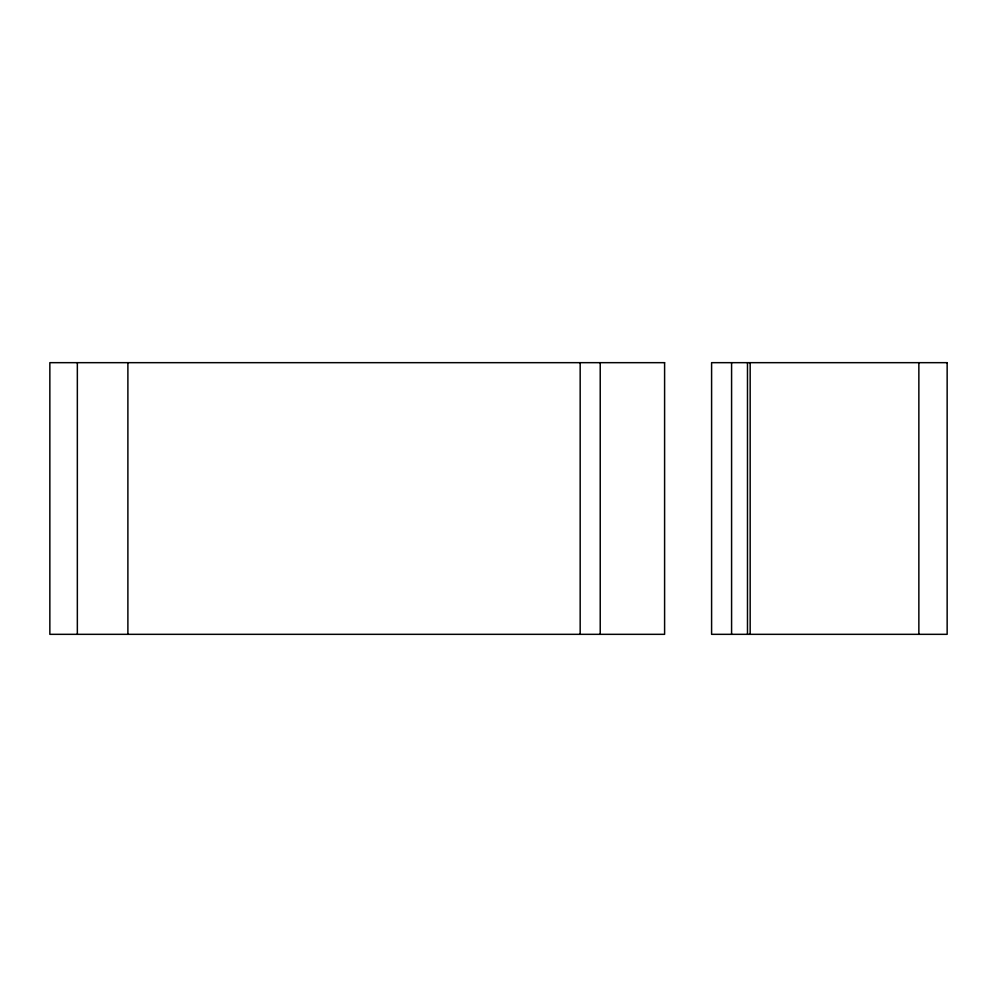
<?xml version="1.0" encoding="UTF-8"?>
<svg xmlns="http://www.w3.org/2000/svg" width="997" height="997" viewBox="0 0 997 997"><rect width="100%" height="100%" fill="white"/><g stroke="black" fill="none" stroke-linecap="round" stroke-linejoin="round"><path stroke-width="1.5" d="M918.86 362.671L918.86 634.329M750.168 362.671L750.168 634.329M747.488 362.671L747.488 634.329M731.586 362.671L731.586 634.329M600.219 362.671L600.219 634.329M580.167 362.671L580.167 634.329M127.89 362.671L127.89 634.329M77.342 362.671L77.342 634.329M664.6 362.671L49.85 362.671L49.85 634.329L664.6 634.329L664.6 362.671M947.15 362.671L711.596 362.671L711.596 634.329L947.15 634.329L947.15 362.671"/></g></svg>
